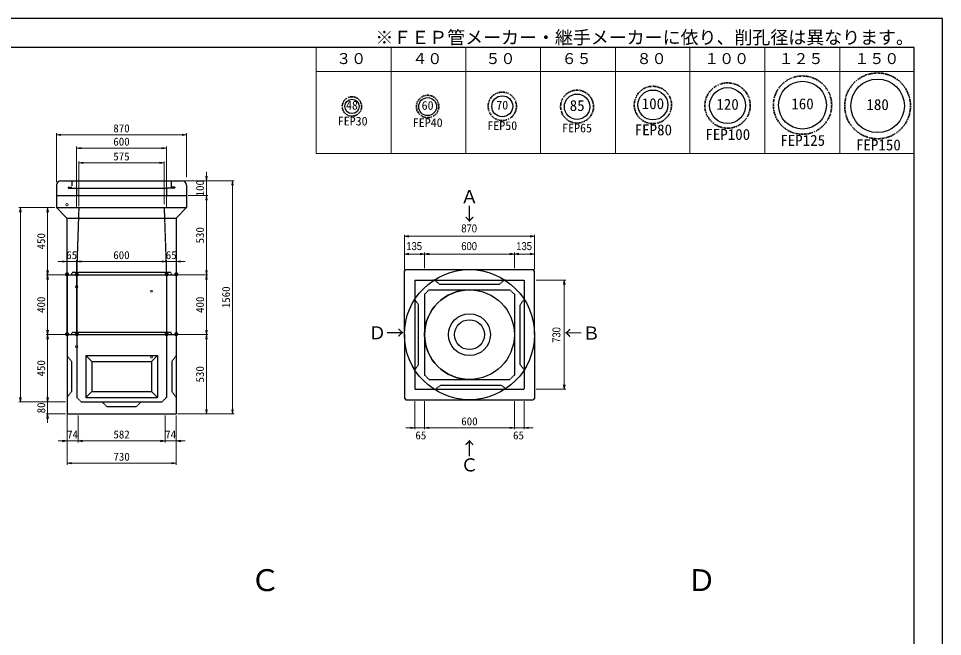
# Model space of a CAD drawing. Units: millimetres, scale not verified. Extents: x -297 to 298, y -210 to 211.
# Drawn here: x -11 to 297.9, y 3.8 to 210.5 of the extents above; entities that cross this region are included whole.
import ezdxf
from ezdxf.enums import TextEntityAlignment as Align

# ---------------------------------------------------------------- set-up
doc = ezdxf.new("R2010")
doc.units = ezdxf.units.MM
for name, pattern in [('DASHED', [7.5, 6, -1.5]), ('USER1', [12.95, 6.35, -3.175, 0.25, -3.175]), ('USER2', [4.7625, 3.175, -1.5875])]:
    doc.linetypes.add(name, pattern=pattern)
doc.layers.add('0-0', color=7, linetype='Continuous')
for name, color, linetype, lineweight in [('0-1_0', 9, 'Continuous', 25), ('0-2_dims', 7, 'Continuous', 18), ('0-3_pen1実線', 4, 'Continuous', 13), ('0-4_pen2実線', 3, 'Continuous', 13), ('0-5_pen3実線', 7, 'Continuous', 25), ('0-6_pen4実線', 7, 'Continuous', 25), ('0-7_pen2破線', 3, 'USER2', 25), ('0-8_鉄筋', 7, 'Continuous', 13)]:
    doc.layers.add(name, color=color, linetype=linetype, lineweight=lineweight)
doc.styles.add('ＭＳ ゴシック', font='')
doc.styles.add('ＭＳ Ｐゴシック', font='')
doc.styles.get('ＭＳ ゴシック').set_extended_font_data('MS Gothic')
doc.styles.get('ＭＳ Ｐゴシック').set_extended_font_data('MS PGothic')

# ---------------------------------------------------------------- blocks, each defined once
blk = doc.blocks.new('部分図 1')
at = {"layer": '0-1_0'}
blk.add_lwpolyline([(0.1, 0.3), (11898.1, 0.3), (11898.1, 8410.3), (0.1, 8410.3)], close=True, dxfattribs=at)
at = {"layer": '0-2_dims'}
for p, q in [((7709.94, 7506.5), (7709.94, 8215.2)), ((8211.94, 7506.5), (8211.94, 8215.2)), ((8710.94, 7506.5), (8710.94, 8215.2)), ((9210.94, 7506.5), (9210.94, 8215.2)), ((9710.94, 7506.5), (9710.94, 8215.2)), ((10209.94, 7506.5), (10209.94, 8215.2)), ((10710.94, 7506.5), (10710.94, 8215.2)), ((11211.94, 7506.5), (11211.94, 8215.2)), ((11708.94, 7506.5), (11708.94, 8215.2)), ((7709.94, 8055.3), (11708.94, 8055.3)), ((5974.5, 7315), (5974.5, 7642)), ((5974.5, 7632), (6844.5, 7632)), ((6844.5, 7348.25), (6844.5, 7642)), ((11708.94, 7506.5), (7709.94, 7506.5)), ((6977.5, 7325), (6977.5, 7385)), ((6824.5, 7325), (6987.5, 7325)), ((6824.5, 7325), (7161.5, 7325)), ((6977.5, 7325), (6977.5, 7225)), ((7151.5, 7325), (7151.5, 5765)), ((6854.5, 7225), (6987.5, 7225)), ((6854.5, 7225), (6987.5, 7225)), ((6977.5, 7225), (6977.5, 7165)), ((6977.5, 7225), (6977.5, 6695)), ((5964.5, 7145), (5723.5, 7145)), ((5733.5, 7145), (5733.5, 5845)), ((5964.5, 7145), (5905.5, 7145)), ((5915.5, 7145), (5915.5, 6695)), ((6044.15, 6784), (5984.15, 6784)), ((6044.15, 6305), (6044.15, 6794)), ((6044.15, 6784), (6109.15, 6784)), ((6109.15, 6305), (6109.15, 6794)), ((6109.15, 6784), (6169.15, 6784)), ((6109.25, 6305), (6109.25, 6794)), ((6109.25, 6784), (6709.25, 6784)), ((6709.35, 6784), (6649.35, 6784)), ((6709.25, 6305), (6709.25, 6794)), ((6709.35, 6305), (6709.35, 6794)), ((6709.35, 6784), (6774.35, 6784)), ((6774.35, 6308.75), (6774.35, 6794)), ((6774.35, 6784), (6834.35, 6784)), ((6034.5, 6695), (5905.5, 6695)), ((6034.5, 6695), (5905.5, 6695)), ((5915.5, 6695), (5915.5, 6295)), ((6784.5, 6695), (6987.5, 6695)), ((6800.45, 6695), (6987.5, 6695)), ((6977.5, 6695), (6977.5, 6295)), ((6034.5, 6295), (5905.5, 6295)), ((6024.5, 6295), (5905.5, 6295)), ((5915.5, 6295), (5915.5, 5845)), ((6784.5, 6295), (6987.5, 6295)), ((6784.5, 6295), (6987.5, 6295)), ((6977.5, 6295), (6977.5, 5765)), ((5915.5, 5845), (5915.5, 5905)), ((6024.5, 5845), (5723.5, 5845)), ((6034.5, 5845), (5905.5, 5845)), ((6034.5, 5845), (5905.5, 5845)), ((5915.5, 5845), (5915.5, 5765)), ((8370.63, 5849.97), (8370.63, 5661.97)), ((8435.63, 5849.97), (8435.63, 5661.97)), ((8435.63, 5849.97), (8435.63, 5661.97)), ((9035.63, 5849.97), (9035.63, 5661.97)), ((9035.63, 5849.97), (9035.63, 5661.97)), ((9100.63, 5849.97), (9100.63, 5661.97)), ((6034.5, 5765), (5905.5, 5765)), ((5915.5, 5765), (5915.5, 5705)), ((6045.35, 5775), (6045.35, 5574)), ((6045.35, 5755), (6045.35, 5425)), ((6119.4, 5755), (6119.4, 5574)), ((6119.4, 5755), (6119.4, 5574)), ((6700.9, 5755), (6700.9, 5574)), ((6700.9, 5755), (6700.9, 5574)), ((6775.35, 5755), (6775.35, 5574)), ((6775.35, 5755), (6775.35, 5425)), ((6784.5, 5765), (6987.5, 5765)), ((6794.5, 5765), (7161.5, 5765)), ((8370.63, 5671.97), (8310.63, 5671.97)), ((8370.63, 5671.97), (8435.63, 5671.97)), ((8435.63, 5671.97), (8495.63, 5671.97)), ((8435.63, 5671.97), (9035.63, 5671.97)), ((9035.63, 5671.97), (8975.63, 5671.97)), ((9035.63, 5671.97), (9100.63, 5671.97)), ((9100.63, 5671.97), (9160.63, 5671.97)), ((6045.35, 5584), (5985.35, 5584)), ((6045.35, 5584), (6119.4, 5584)), ((6119.4, 5584), (6179.4, 5584)), ((6119.4, 5584), (6700.9, 5584)), ((6700.9, 5584), (6640.9, 5584)), ((6700.9, 5584), (6775.35, 5584)), ((6775.35, 5584), (6835.35, 5584)), ((6045.35, 5435), (6775.35, 5435))]:
    blk.add_line(p, q, dxfattribs=at)
at = {"layer": '0-2_dims', "lineweight": 13}
for p, q in [((8300.63, 6729.97), (8300.63, 6962.97)), ((8300.63, 6952.97), (9170.63, 6952.97)), ((9170.63, 6729.97), (9170.63, 6962.97)), ((8300.63, 6729.97), (8300.63, 6844.55)), ((8435.63, 6834.55), (8300.63, 6834.55)), ((8435.63, 6739.97), (8435.63, 6844.55)), ((8435.63, 6739.97), (8435.63, 6844.54)), ((8435.63, 6834.54), (9035.63, 6834.54)), ((9035.63, 6739.97), (9035.63, 6844.54)), ((9035.63, 6739.97), (9035.63, 6844.54)), ((9035.63, 6834.54), (9170.63, 6834.54)), ((9170.63, 6729.97), (9170.63, 6844.54)), ((9180.63, 6659.97), (9379.63, 6659.97)), ((9369.63, 6659.97), (9369.63, 5929.97)), ((9180.63, 5929.97), (9379.63, 5929.97))]:
    blk.add_line(p, q, dxfattribs=at)
at = {"layer": '0-2_dims'}
for points in [[(6004.5, 7637), (5974.5, 7632), (6004.5, 7627)], [(6814.5, 7627), (6844.5, 7632), (6814.5, 7637)], [(6972.5, 7355), (6977.5, 7325), (6982.5, 7355)], [(7156.5, 7295), (7151.5, 7325), (7146.5, 7295)], [(6982.5, 7195), (6977.5, 7225), (6972.5, 7195)], [(6982.5, 7195), (6977.5, 7225), (6972.5, 7195)], [(5738.5, 7115), (5733.5, 7145), (5728.5, 7115)], [(5920.5, 7115), (5915.5, 7145), (5910.5, 7115)], [(6014.15, 6779), (6044.15, 6784), (6014.15, 6789)], [(6139.15, 6789), (6109.15, 6784), (6139.15, 6779)], [(6139.25, 6789), (6109.25, 6784), (6139.25, 6779)], [(6679.25, 6779), (6709.25, 6784), (6679.25, 6789)], [(6679.35, 6779), (6709.35, 6784), (6679.35, 6789)], [(6804.35, 6789), (6774.35, 6784), (6804.35, 6779)], [(5910.5, 6725), (5915.5, 6695), (5920.5, 6725)], [(5920.5, 6665), (5915.5, 6695), (5910.5, 6665)], [(6972.5, 6725), (6977.5, 6695), (6982.5, 6725)], [(6982.5, 6665), (6977.5, 6695), (6972.5, 6665)], [(5910.5, 6325), (5915.5, 6295), (5920.5, 6325)], [(6972.5, 6325), (6977.5, 6295), (6982.5, 6325)], [(5920.5, 6265), (5915.5, 6295), (5910.5, 6265)], [(6982.5, 6265), (6977.5, 6295), (6972.5, 6265)], [(5728.5, 5875), (5733.5, 5845), (5738.5, 5875)], [(5910.5, 5875), (5915.5, 5845), (5920.5, 5875)], [(5910.5, 5875), (5915.5, 5845), (5920.5, 5875)], [(5920.5, 5735), (5915.5, 5765), (5910.5, 5735)], [(6972.5, 5795), (6977.5, 5765), (6982.5, 5795)], [(7146.5, 5795), (7151.5, 5765), (7156.5, 5795)], [(8340.63, 5666.97), (8370.63, 5671.97), (8340.63, 5676.97)], [(8465.63, 5676.97), (8435.63, 5671.97), (8465.63, 5666.97)], [(8465.63, 5676.97), (8435.63, 5671.97), (8465.63, 5666.97)], [(9005.63, 5666.97), (9035.63, 5671.97), (9005.63, 5676.97)], [(9005.63, 5666.97), (9035.63, 5671.97), (9005.63, 5676.97)], [(9130.63, 5676.97), (9100.63, 5671.97), (9130.63, 5666.97)], [(6015.35, 5579), (6045.35, 5584), (6015.35, 5589)], [(6149.4, 5589), (6119.4, 5584), (6149.4, 5579)], [(6149.4, 5589), (6119.4, 5584), (6149.4, 5579)], [(6670.9, 5579), (6700.9, 5584), (6670.9, 5589)], [(6670.9, 5579), (6700.9, 5584), (6670.9, 5589)], [(6805.35, 5589), (6775.35, 5584), (6805.35, 5579)], [(6075.35, 5440), (6045.35, 5435), (6075.35, 5430)], [(6745.35, 5430), (6775.35, 5435), (6745.35, 5440)]]:
    blk.add_lwpolyline(points, dxfattribs=at)
at = {"layer": '0-2_dims', "lineweight": 13}
for points in [[(8330.63, 6957.97), (8300.63, 6952.97), (8330.63, 6947.97)], [(9140.63, 6947.97), (9170.63, 6952.97), (9140.63, 6957.97)], [(8330.63, 6839.55), (8300.63, 6834.55), (8330.63, 6829.55)], [(8405.63, 6829.55), (8435.63, 6834.55), (8405.63, 6839.55)], [(8465.63, 6839.54), (8435.63, 6834.54), (8465.63, 6829.54)], [(9005.63, 6829.54), (9035.63, 6834.54), (9005.63, 6839.54)], [(9065.63, 6839.54), (9035.63, 6834.54), (9065.63, 6829.54)], [(9140.63, 6829.54), (9170.63, 6834.54), (9140.63, 6839.54)], [(9374.63, 6629.97), (9369.63, 6659.97), (9364.63, 6629.97)], [(9364.63, 5959.97), (9369.63, 5929.97), (9374.63, 5959.97)]]:
    blk.add_lwpolyline(points, dxfattribs=at)
at = {"layer": '0-3_pen1実線'}
blk.add_line((6741.5, 7320.32), (6746.18, 7325), dxfattribs=at)
at = {"layer": '0-4_pen2実線'}
for centre, radius in [((6044.3, 7165), 8), ((6110.35, 6615), 8), ((6610.35, 6585), 6), ((6110.35, 6215), 8), ((6610.35, 6145), 6)]:
    blk.add_circle(centre, radius, dxfattribs=at)
at = {"layer": '0-5_pen3実線'}
for p, q in [((5974.5, 7295), (5974.5, 7225)), ((6004.5, 7325), (6814.5, 7325)), ((6844.5, 7295), (6844.5, 7225)), ((5974.3, 7225), (6844.3, 7225)), ((5974.3, 7225), (5974.3, 7145)), ((6844.3, 7225), (6844.3, 7145)), ((5974.3, 7145), (6844.3, 7145)), ((6044.3, 7075), (5974.3, 7145)), ((6774.3, 7075), (6844.3, 7145)), ((6044.3, 7075), (6774.3, 7075)), ((6044.3, 7075), (6044.3, 6695)), ((6774.3, 7075), (6774.3, 6695)), ((6044.3, 6695), (6774.3, 6695)), ((6045.35, 6695), (6045.35, 6295)), ((6775.35, 6695), (6775.35, 6295)), ((8300.63, 6719.97), (8310.63, 6729.97)), ((8300.63, 6294.97), (8300.63, 6719.97)), ((8310.63, 6729.97), (9160.63, 6729.97)), ((9170.63, 6719.97), (9160.63, 6729.97)), ((9170.63, 6294.97), (9170.63, 6719.97)), ((6045.35, 6295), (6045.35, 5765)), ((6045.35, 6295), (6775.35, 6295)), ((6775.35, 6295), (6775.35, 5765)), ((8300.63, 6294.97), (8300.63, 5869.97)), ((9170.63, 6294.97), (9170.63, 5869.97)), ((6170.35, 6155), (6170.35, 5875)), ((6170.35, 6155), (6210.35, 6115)), ((6170.35, 6155), (6410.35, 6155)), ((6410.35, 6155), (6650.35, 6155)), ((6650.35, 6155), (6610.35, 6115)), ((6650.35, 6155), (6650.35, 5875)), ((6210.35, 6115), (6210.35, 5915)), ((6210.35, 6115), (6410.35, 6115)), ((6410.35, 6115), (6610.35, 6115)), ((6610.35, 6115), (6610.35, 5915)), ((6170.35, 5875), (6210.35, 5915)), ((6170.35, 5875), (6410.35, 5875)), ((6210.35, 5915), (6410.35, 5915)), ((6410.35, 5915), (6610.35, 5915)), ((6410.35, 5875), (6650.35, 5875)), ((6650.35, 5875), (6610.35, 5915)), ((8300.63, 5869.97), (8310.63, 5859.97)), ((8300.63, 5869.97), (8310.63, 5859.97)), ((9170.63, 5869.97), (9160.63, 5859.97)), ((9170.63, 5869.97), (9160.63, 5859.97)), ((8310.63, 5859.97), (9160.63, 5859.97)), ((6045.35, 5765), (6775.35, 5765))]:
    blk.add_line(p, q, dxfattribs=at)
for radius in [435, 300, 140, 100]:
    blk.add_circle((8735.63, 6294.97), radius, dxfattribs=at)
for centre, radius, start, end in [((6004.5, 7295), 30, 90, 180), ((6814.5, 7295), 30, 0, 90), ((8735.63, 6294.97), 300, 90, 270)]:
    blk.add_arc(centre, radius, start, end, dxfattribs=at)
at = {"layer": '0-6_pen4実線'}
blk.add_lwpolyline([(200.1, 200.3), (11709.1, 200.3), (11709.1, 8215.3), (200.1, 8215.3)], close=True, dxfattribs=at)
at = {"layer": '0-7_pen2破線'}
for p, q in [((6077.5, 7325), (6077.5, 7290)), ((6741.5, 7325), (6741.5, 7281)), ((6053.5, 7281), (6077.5, 7281)), ((6053.5, 7281), (6053.5, 7275)), ((6053.5, 7275), (6709.5, 7275)), ((6109.5, 7275), (6109.5, 7225)), ((6765.5, 7275), (6709.5, 7275)), ((6709.5, 7275), (6709.5, 7225)), ((6765.5, 7281), (6741.5, 7281)), ((6765.5, 7281), (6765.5, 7275)), ((6123.9, 7145.19), (6109.3, 6710)), ((6694.3, 7146.03), (6709.3, 6710)), ((6074.3, 6695), (6079.3, 6710)), ((6739.3, 6710), (6079.3, 6710)), ((6110.35, 6695), (6110.35, 6310)), ((6710.35, 6695), (6710.35, 6310)), ((6744.3, 6695), (6739.3, 6710)), ((8370.63, 6659.97), (9100.63, 6659.97)), ((8370.63, 6659.97), (8370.63, 5929.97)), ((8535.63, 6633.44), (8495.63, 6663.44)), ((9100.63, 6659.97), (9100.63, 5929.97)), ((8465.63, 6594.97), (8435.63, 6564.97)), ((8435.63, 6564.97), (8435.63, 6024.97)), ((8465.63, 6594.97), (9005.63, 6594.97)), ((9005.63, 6594.97), (9035.63, 6564.97)), ((9035.63, 6564.97), (9035.63, 6024.97)), ((9074.63, 6494.97), (9104.63, 6534.97)), ((9074.63, 6094.97), (9074.63, 6494.97)), ((6075.35, 6295), (6080.35, 6310)), ((6410.35, 6310), (6080.35, 6310)), ((6740.35, 6310), (6410.35, 6310)), ((6745.35, 6295), (6740.35, 6310)), ((6110.35, 6295), (6110.35, 5875)), ((6710.35, 6295), (6710.35, 5875)), ((6045.35, 6155), (6075.35, 6115)), ((8395.63, 6094.97), (8365.63, 6054.97)), ((9074.63, 6094.97), (9104.63, 6054.97)), ((8435.63, 6024.97), (8465.63, 5994.97)), ((8465.63, 5994.97), (9005.63, 5994.97)), ((9035.63, 6024.97), (9005.63, 5994.97)), ((8545.63, 5957.97), (8505.63, 5927.97)), ((8545.63, 5957.97), (8945.63, 5957.97)), ((8945.63, 5957.97), (8985.63, 5927.97)), ((6110.35, 5875), (6140.35, 5845)), ((6710.35, 5875), (6680.35, 5845)), ((8370.63, 5929.97), (9100.63, 5929.97)), ((6140.35, 5845), (6410.35, 5845)), ((6280.35, 5845), (6310.35, 5815)), ((6310.35, 5815), (6410.35, 5815)), ((6410.35, 5845), (6680.35, 5845)), ((6410.35, 5815), (6510.35, 5815)), ((6540.35, 5845), (6510.35, 5815))]:
    blk.add_line(p, q, dxfattribs=at)
for points in [[(8535.63, 6633.44), (8935.63, 6633.44), (8975.63, 6663.44)], [(8395.63, 6094.97), (8395.63, 6494.97), (8365.63, 6534.97)], [(6775.35, 6155), (6745.35, 6115), (6745.35, 5915), (6775.35, 5875)], [(6075.35, 6115), (6075.35, 5915), (6045.35, 5875)]]:
    blk.add_lwpolyline(points, dxfattribs=at)
at = {"layer": '0-8_鉄筋'}
for p, q in [((6109.3, 7235), (6109.3, 7553)), ((6109.3, 7543), (6709.7, 7543)), ((6709.7, 7235), (6709.7, 7553)), ((6124.2, 7155.19), (6124.2, 7454)), ((6124.2, 7444), (6694.2, 7444)), ((6694.2, 7167.2), (6694.2, 7454))]:
    blk.add_line(p, q, dxfattribs=at)
at = {"layer": '0-8_鉄筋', "color": 3, "linetype": 'DASHED'}
for p, q in [((6109.3, 7225), (6109.3, 7145.19)), ((6709.7, 7225), (6709.7, 7145.19))]:
    blk.add_line(p, q, dxfattribs=at)
at = {"layer": '0-8_鉄筋'}
for points in [[(6139.3, 7548), (6109.3, 7543), (6139.3, 7538)], [(6679.7, 7538), (6709.7, 7543), (6679.7, 7548)], [(6154.2, 7449), (6124.2, 7444), (6154.2, 7439)], [(6664.2, 7439), (6694.2, 7444), (6664.2, 7449)]]:
    blk.add_lwpolyline(points, dxfattribs=at)
at = {"layer": '0-8_鉄筋', "color": 1, "linetype": 'USER1', "lineweight": 35}
for centre, radius in [((11464.04, 7825.6), 220.1), ((10461.04, 7827.6), 151.71), ((10962.04, 7830.6), 195), ((8955.04, 7822.7), 95), ((9454.84, 7820.6), 110), ((9962.04, 7831.7), 125), ((7950.04, 7821.7), 65), ((8456.04, 7821.6), 75)]:
    blk.add_circle(centre, radius, dxfattribs=at)
at = {"layer": '0-8_鉄筋', "color": 1, "lineweight": 25}
for centre, radius in [((10962.04, 7830.7), 160), ((11464.04, 7825.7), 179.11), ((9962.04, 7831.7), 100), ((10461.04, 7827.7), 120), ((7950.04, 7821.7), 48), ((8456.04, 7820.7), 60), ((8955.04, 7822.7), 70), ((9455.04, 7819.7), 85)]:
    blk.add_circle(centre, radius, dxfattribs=at)
at = {"layer": '0-2_dims', "style": 'ＭＳ ゴシック'}
for s, height, p in [('※ＦＥＰ管メーカー・継手メーカーに依り、削孔径は異なります。', 87.98, (8106.76, 8213.13)), ('３０', 73.31, (7844.94, 8083.2)), ('４０', 73.31, (8353.94, 8083.2)), ('５０', 73.31, (8842.94, 8083.2)), ('６５', 73.31, (9351.94, 8083.2)), ('８０', 73.31, (9852.94, 8083.2)), ('１００', 73.31, (10304.94, 8083.2)), ('１２５', 73.31, (10801.94, 8083.2)), ('１５０', 73.31, (11308.94, 8083.2)), ('870', 53.52, (6354.75, 7632.5)), ('65', 53.52, (6040.15, 6784.5)), ('600', 53.52, (6354.5, 6784.5)), ('65', 53.52, (6705.35, 6784.5)), ('600', 53.52, (8680.88, 5672.47)), ('74', 53.52, (6045.87, 5584.5)), ('582', 53.52, (6355.4, 5584.5)), ('74', 53.52, (6701.62, 5584.5)), ('65', 53.52, (8374.13, 5578.47)), ('65', 53.52, (9027.13, 5578.47)), ('730', 53.52, (6355.6, 5435.5))]:
    blk.add_text(s, height=height, dxfattribs=at).set_placement(p, align=Align.BOTTOM_LEFT)
for s, p in [('100', (6977, 7220.25)), ('530', (6977, 6905.25)), ('450', (5915, 6865.25)), ('1560', (7151, 6472)), ('400', (5915, 6440.25)), ('400', (6977, 6440.25)), ('450', (5915, 6015.25)), ('530', (6977, 5975.25)), ('80', (5915, 5768.5))]:
    blk.add_text(s, height=53.52, rotation=90, dxfattribs=at).set_placement(p, align=Align.BOTTOM_LEFT)
at = {"layer": '0-2_dims', "style": 'ＭＳ Ｐゴシック', "width": 0.9}
for s, p in [('870', (8681.09, 6962.97)), ('135', (8313.59, 6844.55)), ('600', (8681.09, 6844.54)), ('135', (9048.59, 6844.54))]:
    blk.add_text(s, height=53.32, dxfattribs=at).set_placement(p, align=Align.BOTTOM_LEFT)
blk.add_text('730', height=53.32, rotation=90, dxfattribs=at).set_placement((9359.63, 6240.42), align=Align.BOTTOM_LEFT)
at = {"layer": '0-8_鉄筋', "style": 'ＭＳ ゴシック'}
for s, height, p in [('48', 58.65, (7909.84, 7782.6)), ('60', 58.65, (8415.84, 7781.6)), ('70', 58.65, (8914.84, 7783.6)), ('85', 73.31, (9405.84, 7769.4)), ('100', 73.31, (9887.34, 7781.6)), ('120', 73.31, (10386.34, 7777.6)), ('160', 73.31, (10887.34, 7780.6)), ('180', 73.31, (11389.34, 7775.6)), ('FEP30', 58.65, (7855.04, 7676.7)), ('FEP40', 58.65, (8356.84, 7666.5)), ('FEP50', 58.65, (8855.24, 7646.3)), ('FEP65', 58.65, (9355.44, 7630.6)), ('FEP80', 73.31, (9840.44, 7606.5)), ('FEP100', 73.31, (10312.84, 7575.8)), ('600', 53.52, (6354.75, 7543.5)), ('FEP125', 73.31, (10813.84, 7536.2)), ('FEP150', 73.31, (11319.84, 7505.8)), ('575', 53.52, (6354.45, 7444.5)), ('Ａ', 87.98, (8675.57, 7147.07)), ('↓', 87.98, (8675.57, 7031.37)), ('●', 21.99, (6030.35, 6680.2)), ('●', 21.99, (6095.35, 6680)), ('●', 21.99, (6695.45, 6680.2)), ('●', 21.99, (6760.45, 6680)), ('●', 21.99, (6030.35, 6280.1)), ('●', 21.99, (6095.35, 6279.9)), ('●', 21.99, (6695.45, 6280.1)), ('●', 21.99, (6760.45, 6279.9)), ('Ｄ→', 87.98, (8059.63, 6236.97)), ('←Ｂ', 87.98, (9369.63, 6235.17)), ('↑', 87.98, (8675.37, 5464.97)), ('Ｃ', 87.98, (8675.37, 5353.47)), ('Ｃ', 146.6, (7269.97, 4535.23)), ('Ｄ', 146.6, (10186.97, 4535.23))]:
    blk.add_text(s, height=height, dxfattribs=at).set_placement(p, align=Align.BOTTOM_LEFT)

msp = doc.modelspace()

# ---------------------------------------------------------------- block references
at = {"layer": '0-0', "xscale": 0.05, "yscale": 0.05}
msp.add_blockref('部分図 1', (-297, -210), dxfattribs=at)

doc.saveas('drawing.dxf')
